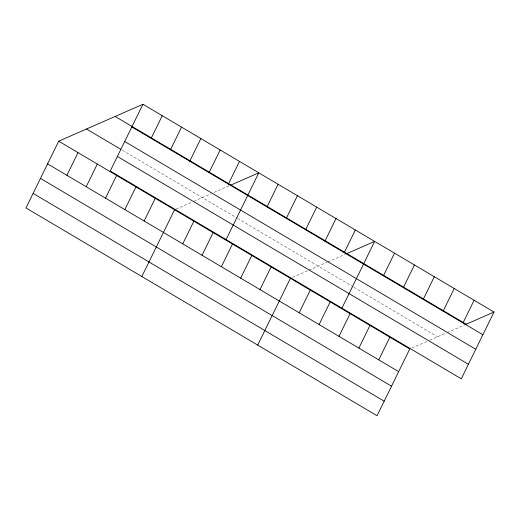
<?xml version="1.0" encoding="UTF-8"?>
<svg xmlns="http://www.w3.org/2000/svg" width="520" height="520" viewBox="0 0 520 520"><rect width="100%" height="100%" fill="white"/><g stroke="black" fill="none" stroke-linecap="round" stroke-linejoin="round"><path stroke-width="0.39" stroke-dasharray="2.6 1.95" d="M175.981 209.131L191.659 202.261M193.797 201.325L211.166 193.713M214.103 192.426L228.787 185.984M292.546 277.387L308.224 270.517M308.939 270.205L327.015 262.281M327.75 261.957L345.371 254.234M411.905 348.036L427.583 341.166M429.722 340.223L446.375 332.924M447.109 332.605L463.996 325.202M122.362 150.228L236.834 217.984M237.523 218.387L353.184 286.851M353.873 287.255L437.56 336.791"/><path stroke-width="0.78" d="M58.708 141.187L26 207.948L377.059 415.734L409.767 348.972L58.708 141.187L142.941 104.267L494 312.052L461.292 378.813L110.234 171.028L142.941 104.267M66.905 175.299L78.013 152.62M86.21 186.725L97.325 164.047M105.521 198.153L116.63 175.474M151.138 138.379L162.247 115.694M124.826 209.58L135.941 186.901M170.443 149.805L181.558 127.121M144.138 221.013L155.246 198.328M189.755 161.233L200.863 138.554M141.85 276.517L174.558 209.755M209.06 172.66L220.175 149.981M182.754 243.867L193.863 221.189M228.371 184.087L239.48 161.408M202.059 255.294L213.174 232.615M226.083 239.597L258.791 172.835L230.99 185.022M221.37 266.721L232.479 244.042M266.988 206.947L278.096 184.262M240.675 278.148L251.791 255.469M286.293 218.374L297.408 195.689M259.987 289.582L271.096 266.897M305.604 229.801L316.713 207.123M257.699 345.085L290.407 278.324M324.909 241.228L336.024 218.55M299.189 312.78L310.297 290.101M344.221 252.655L355.329 229.977M319.079 324.558L330.194 301.873M341.933 308.165L374.641 241.404L346.84 253.591M338.975 336.329L350.084 313.651M383.422 275.86L394.531 253.181M358.865 348.107L369.98 325.423M403.319 287.632L414.427 264.953M378.762 359.879L389.87 337.2M423.209 299.409L434.317 276.725M443.105 311.181L454.214 288.502M462.995 322.959L474.103 300.274M464.731 324.877L494 312.052M115.141 116.454L466.2 324.233M131.827 126.945L482.892 334.731M124.703 141.492L475.761 349.278M86.502 129.006L120.984 149.409M117.364 156.481L468.423 364.267M47.593 163.872L398.651 371.651M40.469 178.419L391.528 386.197M33.124 193.401L384.183 401.187"/></g></svg>
